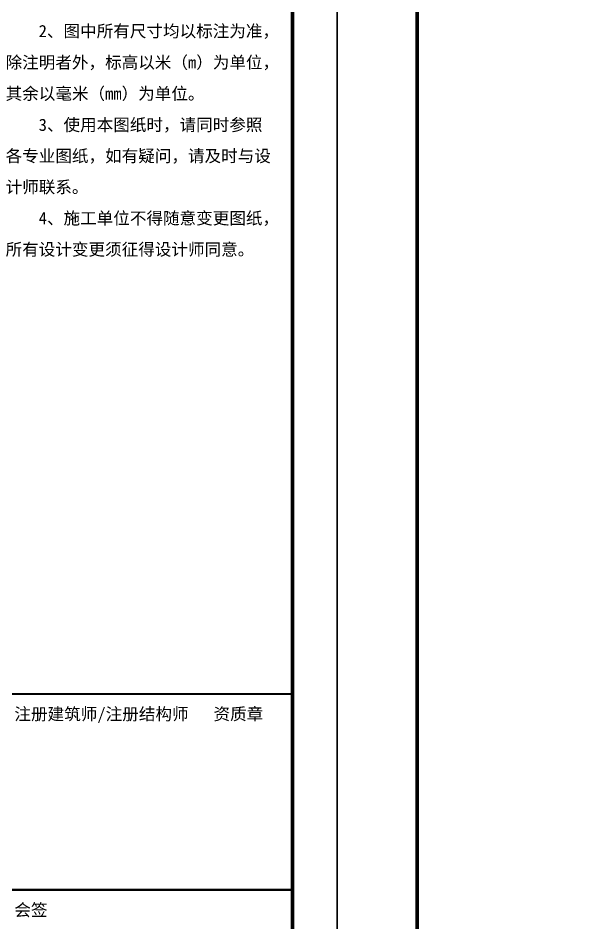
# Model space of a CAD drawing. Extents: x -473190 to 2138458, y -81875 to 2633646.
# Drawn here: x 1344730 to 1351040, y -11387 to -1228 of the extents above; entities that cross this region are included whole.
import ezdxf

# ---------------------------------------------------------------- set-up
doc = ezdxf.new("R2010")
doc.units = 0
doc.header["$LTSCALE"] = 1000
doc.layers.add('ECA_TK', color=7, linetype='Continuous')
doc.layers.add('tk', color=7, linetype='Continuous')
doc.styles.add('SUNTXT', font='', dxfattribs={"height": 2.5})
doc.styles.get('SUNTXT').set_extended_font_data('SimSun')

# ---------------------------------------------------------------- blocks, each defined once
blk = doc.blocks.new('10B_A1E图框')
at = {"layer": 'ECA_TK'}
blk.add_lwpolyline([(0, 0), (841, 0), (841, 594), (0, 594)], close=True, dxfattribs=at)
at = {"layer": 'ECA_TK', "const_width": 0.8}
blk.add_lwpolyline([(831, 10), (831, 584), (18, 584), (18, 10)], close=True, dxfattribs=at)
at = {"layer": 'ECA_TK', "const_width": 0.5}
for points in [[(765, 273.16), (831, 273.16)], [(765, 229.16), (831, 229.16)]]:
    blk.add_lwpolyline(points, dxfattribs=at)
at = {"layer": 'ECA_TK', "style": 'SUNTXT'}
for s, p in [('    2、图中所有尺寸均以标注为准，', (766.54, 420.65)), ('除注明者外，标高以米（m）为单位，', (766.54, 413.62)), ('其余以毫米（mm）为单位。', (766.54, 406.61)), ('    3、使用本图纸时，请同时参照', (766.54, 399.6)), ('各专业图纸，如有疑问，请及时与设', (766.54, 392.61)), ('计师联系。', (766.54, 385.63)), ('    4、施工单位不得随意变更图纸，', (766.54, 378.63)), ('所有设计变更须征得设计师同意。', (766.54, 371.62))]:
    blk.add_text(s, height=2.73, dxfattribs=at).set_placement(p)
at = {"layer": 'ECA_TK', "linetype": 'Continuous', "style": 'SUNTXT'}
for s, height, p in [('注册建筑师/注册结构师   资质章', 2.7342, (768.5, 267.3)), ('会签', 2.734, (768.5, 223.3))]:
    blk.add_text(s, height=height, dxfattribs=at).set_placement(p)

msp = doc.modelspace()

# ---------------------------------------------------------------- block references
at = {"layer": 'tk', "xscale": 50, "yscale": 50, "zscale": 50}
for p in [(1306263.1, -22474.7), (1348313.1, -22474.7)]:
    msp.add_blockref('10B_A1E图框', p, dxfattribs=at)

doc.saveas('drawing.dxf')
